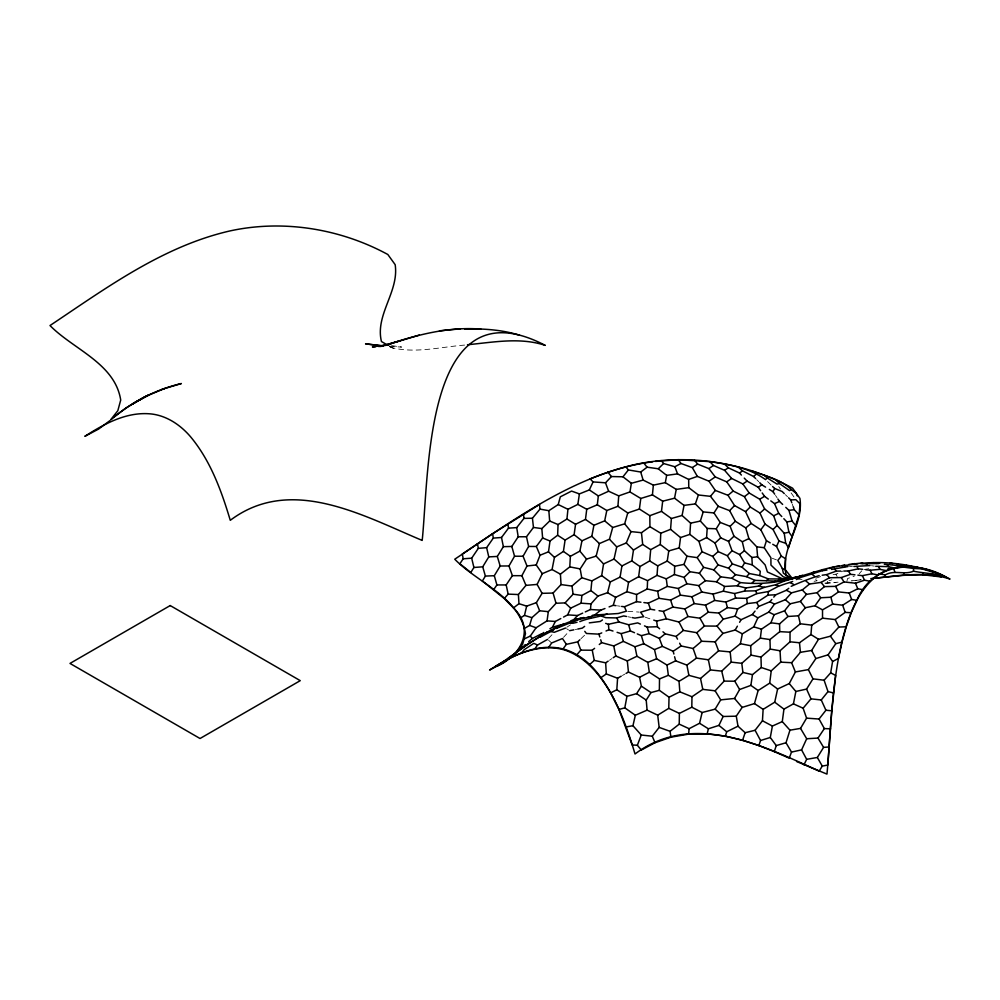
<?xml version="1.0" encoding="UTF-8"?>
<svg xmlns="http://www.w3.org/2000/svg" width="1000" height="1000" viewBox="0 0 1000 1000"><rect width="100%" height="100%" fill="white"/><g stroke="black" fill="none" stroke-linecap="round" stroke-linejoin="round"><path stroke-width="0.75" stroke-dasharray="5 3.75" d="M846.862 581.4L847.562 578.55L854.312 576.15M859.212 573.737L861.787 570.788M563.488 637.388L568.612 631.788M548.55 638.375L553.337 633.312M580.962 638.713L585.325 634.525M609.45 660.263L611.975 658.562M566.788 627.25L570.45 624.862M622.413 675.487L624.825 674.112M833.1 574.55L835.962 574.212L842.85 571.062M828.938 580.8L831.862 579.763M815.888 578.188L821.625 576.25M575.275 629.538L578.088 628.975M814.087 581.312L817.138 580.75L814.45 578.675M864.175 569.525L868.763 568.713M464.6 345.087C439.762 347.025 413.625 354.113 389.263 346.962M860.662 579.825L851.95 580.837M851.213 580.9L861.375 579.725M824.912 583.138L838.088 582.188M825.65 583.263L835.938 582.55M849.475 566.512L852.412 566.487M389.3 346.438L401.637 347.062L391.463 345.6M797.812 579.138L802.025 579.388M627.788 611.312L639.175 612.1M871.462 565.725L874.3 566.1M617.425 605.85L620.225 606.225M627.9 616.75L630.725 617.3M645.163 617.175L652.337 619.637M772.275 558.288L776.45 559.862M389.275 346.05L394.487 349.062M566.575 628.7L568.625 630.013M548.612 640.288L551.663 642.975M785.362 494.65L787.525 496.775M767.575 481.587L771.587 485.525M756.688 479.613L758.75 481.7M791.1 492.875L794.262 497.413M778.75 486.562L780.438 489.025M775.487 495.375L777.1 497.8M835.962 574.212L837.125 576.525M792.275 504.125L793.275 506.9M827.475 581.325L827.85 583.112"/><path stroke-width="1.5" d="M637.263 633.9L641.363 635.662L643.763 643.725L654.5 649.613L656.637 658.775L667 665.062L675.662 660.837L686.9 665.113L696.462 658.1L708.363 659.8L718.587 650.812L730.175 651.912L740.4 643.725L750.7 645.713L760.35 638.138L769.963 639.538L779.75 631.65L790.037 632.212L800.312 623.775L811.737 625.138L822.525 618.175L822.525 609.85L832.675 604.075L842.663 605.2L851.65 599.5L856.95 600.325C871.6 563.725 915.088 559.263 945.95 577.013C935.325 573.413 924.45 573.375 913.5 571.2C904.112 575.262 894.287 569.55 885.25 574.95L878.5 573.55M856.95 600.325L851.25 612.737L846.275 626.763L838.838 627.062L830.425 636.2L818.512 639.288L811.65 650.487L800.413 652.312L791.612 662.725L795.387 671.938L789.262 683.575L777.625 689L774.725 702.175L763.125 709.362L762.45 720.763L755.075 730.275L745.15 732.712L738 726.188L736.275 716.175L742.138 707.412L754.475 703.587L758.138 690.512L769.7 683.125L771.237 670.863L780.7 662.138L780.037 650.775L790.013 641.8L790.037 632.212M913.5 571.2L913.512 568.45L902.475 566.975L887.887 568.763M621.625 606.413L624.425 606.775L636.512 601.663L636.6 594.513L647.237 588.962L657.688 591.275L667.275 586.413L678.3 588.488L686.938 583.763L698.838 585.612L705.425 580.712L716.513 581.788L724.587 586.462L737.1 585.763L745.8 587.962L758.388 586.15L764.438 587.325L775.612 584.788L783.85 581.263L822.513 569.65L833.838 566.825L857.812 563.775M657.7 715.163L659.163 727.4L652.275 736.213L641.25 735.025L632.95 725.7L635.337 715.263L647.1 710.138L657.7 715.163L668.75 708.35L669.038 697.212L659.362 690.312L659.513 678.9L649.338 672.25L647.825 662.362L636.925 656.25L635 646.775L623.35 641.375L621.188 633.638L617.087 632.337M659.163 727.4L670.062 731.312L679.237 724.137L679.388 713.4L691.8 707.2L702.125 712.513L715.15 709.137L720.7 699.862L734.55 698.462L739.625 689.513L750.875 685.387L758.138 690.512M691.8 707.2L691.975 696.75L702.788 689.375L715.113 690.812L720.7 699.862M792.725 578.975L785.312 569.712L785.562 558.7L781.287 556.062L776.538 546.438L772.75 544.288M638.625 576.737L647.575 580.638L657.025 575.375L666.275 578.837L674.425 574.525L674.688 566.263L667.237 561.062L657.725 565.862L649.663 560.925L640 566.538L638.625 576.737L628.587 582.25L626.912 591.7L615.638 597.362L613.225 605.3L609.1 606.9M518.962 603.688L518.4 594.538L525.95 585.375L521.888 575.688L527 566L523.062 556.237L528.612 546.45L526.487 536.75L533.462 527.438L532.438 518.237L540 509.113L539.487 504.462L492.612 533.688L493.312 538.1L486.625 547.675L488.775 556.875L482.725 566.825L485.387 576.087L482.375 581L504.237 598.538L513.45 607.925L518.962 603.688L526.663 606.125L536.362 602.663L542.075 593.337L537.125 584.425L542.288 573.688L552.062 569.513L554.45 557.362L548.5 551.812L550.013 541.025L557.638 535.237L558.05 524.562L566.938 519.025L567.938 509.3L577.85 504.4L586.75 509.275L597.312 504.787L606.8 510.513L617.925 506.3L627.762 512.962L639.4 509.05L649.825 515.675L661.462 511.388L671.388 518.5L682.087 515.475L690.588 523.15L689.85 534.388L699 541.438L702.038 551.725L712.725 556.413L718.075 564.888L728.538 568.2L735.487 574.675L746.587 576.663L755.05 580.388L775.362 581.087L801.725 576.087M583.825 617.5C550.538 625.475 523.975 647.375 496.488 666.375C521.025 655.85 535.4 629.275 513.45 607.925M647.237 588.962L647.575 580.638M802.588 575.237C782.412 582.375 761.35 584.95 740.188 582.55L731.875 578.3L720.713 576.825L713.85 569.888L703.625 567.337L697.163 557.638L686.988 556.2L679.212 547.925L668.763 550.913L660.275 544.462L660.763 533.25L649.938 526.7L649.825 515.675M796.363 579.55L800.062 577.612L822.463 570.675L822.513 569.65M873 578.375L903.625 575.325L903.737 573.225M542.075 593.337L553.088 593.05L561.025 584.575L560.425 574.163L569.788 566.875L570.388 556.3L579.875 551.125L581.95 540.825L591.825 536.287L593.9 525.288L604.675 520.862L606.8 510.513M498.35 665.037L495.838 666.188C515.6 653.988 539.025 643.688 562.663 649.412C584.412 655.75 599.612 674 610.588 692.9L616.812 689.775L617.587 678.25L621.213 676.175M513.675 655.05L503.387 662.725L489.588 670.025C509.237 657.412 531.4 645.25 555.575 647.6A82.912 60.625 79.3 0 1 595.462 670.625C615.375 694.65 626.2 724.475 635.025 753.988C692.2 710.9 762.925 745.387 819.125 771.15L822.288 766.1L827.788 765.05L831.8 710.775L835.625 675.438L830.675 672.837L832.588 661.488L828.075 654.837L835.788 643.675L842.025 642.1L846.275 626.763M699 541.438L706.575 537.587L707.2 528.462L700.362 521.075L690.588 523.15M657.025 575.375L657.725 565.862M679.212 547.925L680.537 537.55L670.575 529.338L671.388 518.5M617.925 506.3L618.737 495.875L629.963 491.938L640.788 498.462L652.425 494.875L662.688 501.188L674.55 498.2L684.038 505.375L695.362 503.9L703.2 511.912L713.988 512.95L720.188 522.413L730.113 526.312L733.988 536.213L742.3 541.763L744.425 550.725L751.875 557.475L752.275 564.888L760.275 571.263L759.837 575.562L768.375 578.913L791.125 579.062M610.588 692.9L618.95 709.488L632.188 744.912L637.35 745.288L641.35 750.013L655.05 742.725L670.938 737.188L688.65 734.112L689.1 728.7L699.562 723.275L702.125 712.513M790.013 641.8L799.488 642.763L810.938 634.538L811.737 625.138M585.275 611.925L590.462 609.525L590.975 603.888L597.95 596.05L607.562 592.7L615.638 597.362M649.663 560.925L650.688 549.675L660.275 544.462M655.45 461.413L678.263 459.688L709.85 461.625L713.388 465.45L724.625 470.337L731.625 478.45L742.862 483.963L749.2 493L759.712 499.225L764.638 508.95L773.662 515.8L777.087 525.413L784.212 533.237L785.725 543.312L788.525 547.725L799.062 514.95L800.088 503.888L795.837 499.675L790.775 499.95L788.612 497.825M652.425 494.875L653.35 485.138L643.112 480.075L631.362 483.288L622.962 476.8L611.45 476.55L605.5 482.8L593.075 481.925L590.125 478.888C610.2 470.913 631.038 464.45 652.525 461.812M524.025 639.062L530.325 636.038L536.1 627.762L547.05 620.862L548.325 611.663L556.038 603.263L565.087 602.888L573.1 594.188L581.888 595.462L590.887 590.575L591.85 580.925L601.688 575.612L603.55 563.925L596.15 556.112L599.375 543.575L609.462 539.225L612.7 527.513L624.663 523.825L627.762 512.962M563.55 617.062L567.663 614.862L570.712 608.15L581.075 603.175L581.888 595.462M597.312 504.787L598.337 495.925L608.638 491.225L618.737 495.875M661.462 511.388L662.688 501.188M903.625 575.325L922.775 574.725L922.975 573.125M760.35 638.138L761.475 629.163L770.9 622.788L774.125 614.725L784.55 610.825L790.1 603.812L800.413 601.413L806.475 594.362L817.087 592.7L824.45 586.625L835.612 586.35L844 581.938L855.425 583.212L864.538 580.188L870.35 581.312M554.45 557.362L563.413 551.438L565.075 540.1L574.113 534.675L575.562 524.275L585.462 519.412L586.75 509.275M639.4 509.05L640.788 498.462M793.425 703.863L803.125 708.225L806.575 718.15L800.537 728.388L789.95 730.188L782.288 721.6L783.938 709.137L793.425 703.863L795.85 691.475L789.262 683.575M577.85 504.4L579.4 493.913L589.325 489.925L593.075 481.925M750.875 685.387L752.487 674.65L761.287 667.513L760.975 657.087L770.263 649.087L780.037 650.775M667.237 561.062L668.763 550.913M653.763 620.125L656.637 621.112L666.338 618.8L678.988 622.038L687.987 616.512L699.938 618.212L708.188 612.212L718.9 613.062L727.45 607.625L737.675 608.9L747.25 603.6L756.8 602.45L767.95 595.125L768.5 591.525L778.525 586.213L792.663 581.475M607.562 592.7L610.325 581.912L620.075 577.125L621.925 565.95L631.825 560.887L633.488 550.062L642.7 544.462L650.688 549.675M629.963 491.938L631.362 483.288M789.95 730.188L786.012 742.75L791.5 752.075L789.225 758.162L774.3 751.625L776.237 745.6L770.288 737.475L772.4 726.05L782.288 721.6M653.35 485.138L665.3 482.638L666.663 475.363L658.25 468.775L647.113 467.188L643.75 463.013M618.95 709.488L624.8 707.837L626.962 696.325L636.6 693.662L641.388 686.175L639.575 677.275L628.45 672.05L626.038 673.425M674.55 498.2L676.25 489.387L665.3 482.638M682.087 515.475L684.038 505.375M740.4 643.725L742.35 633.85L753.775 626.85L757.85 617.863L768.787 612.087L774.463 604.1L785.35 599.712L791.488 592.875L802.3 589.925L809.538 584.025L821.075 582.388L829.513 577.737L841.287 577.562L850.512 574.312L854.95 574.812M842.025 642.1L838.487 658.425L832.588 661.488M603.55 563.925L614.038 559.05L616.725 546.888L626.287 542.962L630.988 531.6L624.663 523.825M520.55 617.888L524.487 615.388L526.663 606.125M688.65 734.112L707.163 733.85L708.388 728.787L718.938 725.387L723.138 716.488L736.275 716.175M540 509.113L548.837 510.7L558.237 504.55L560.325 496.825L571.575 491.075L579.4 493.913M643.9 602.575L648.337 603.125L658.875 598.288L670.6 600.062L680.413 595.125L691.988 596.763L701.762 591.987L713.125 594.075L723.312 591.163L724.587 586.462M932.55 573.225L932.85 572.137L937.6 573.25M524.475 628.375L529.612 625.438L531.9 617.663L539.65 610.775L548.325 611.663M884.613 577.038L885.25 574.95M700.362 521.075L703.2 511.912M790.263 578.55L783.288 576.875L770.962 565.075L770.888 557.762L764.225 547.7L766.438 540.712L760.825 529.788L751.1 523.425L745.55 511.637L734.562 505.562L728.012 495.3L715.312 490.425L708.988 481.213L697.35 476.4L692.312 467.6L680.987 463.488L678.263 459.688M707.163 733.85L725.337 736.112L726.725 731.762L738 726.188M884.312 564.275L896.787 565.438L897.15 564.35L911.025 566.862M695.362 503.9L698.375 494.988L688.75 487.663L676.25 489.387M725.337 736.112L742.588 740.212L745.15 732.712M774.3 751.625L758.85 745.537L760.562 740.512L755.075 730.275M941.425 576.287L941.2 576.938L922.775 574.725M662.975 631.812L665.2 633.837L676.1 636.438L683.35 630.413L696.825 632.7L704.425 626.013L717.013 626.112L723.238 619.163L735.1 616.138L737.675 608.9M674.688 566.263L683.988 564.388L686.988 556.2M637.35 745.288L641.25 735.025M542.288 573.688L536.225 564.95L540.037 555.237L536.362 546.487L542.612 537.95L541.838 528.6L549.663 521L548.837 510.7M723.312 591.163L734.575 593.55L744.55 591.05L745.8 587.962M776.538 546.438L779 541.013L773.088 529.538L765.013 524.05L759.975 513.062L750.25 507.013L744.4 496.662L733.15 491.025L726.712 481.85L715.25 476.925L708.925 468.625L697.625 464.113L694.475 460.1M803.938 764.85L806.663 759.312L801.587 749.887L806.688 738.75L800.537 728.388M774.688 494.162L773.075 491.725L774.6 488.462L772.6 486.5M549.925 628.75L552.413 627.275L555.337 621.475L560.812 618.538M641.363 635.662L649.075 633.638L659.362 638.438L662.375 646.363L673.175 651.287L681.075 645.962L693.112 648.5L701.625 641.25L715.188 641.862L722.975 633.4L735.175 630.025L737.387 626.163M739.587 622.288L741.062 619.712L752.312 614.538L755.05 611.087M504.237 598.538L508.15 594.125L506.175 584.95L512.375 575.675L508.975 565.962L514.55 556.225L511.812 546.475L518.2 536.788L516.712 527.625L523.975 518.387L523.513 514.025M706.575 537.587L715.037 543.05L718.15 551.587L727.35 555.75L732.375 563.9L742.062 567.238L744.587 562.888L739.6 554.55L732.05 550.75L728.562 541.375L720.738 537.837L716.237 528.775L720.188 522.413M493.688 589.612L496.9 584.938L494.312 575.7L500.175 566.013L497.312 556.45L503.363 546.663L501.512 537.487L508.488 528.15L507.912 523.775M806.663 759.312L817.337 757.475L823.587 747.375L829.312 746.938M477.438 543.775L478.338 548.337L471.675 558.188L473.913 567.487L470.788 572.513L459.875 563.737L463.2 558.787L462.312 554.038L492.612 533.688M521.575 648.713L525.2 644.638M795.85 691.475L806.562 689.087L812.975 678.85L808.388 669.613L815.85 658.562L828.075 654.837M713.988 512.95L718.225 506.275L710.462 496.325L698.375 494.988M647.1 710.138L646.213 700.062L650.987 692.575L659.362 690.312M561.025 584.575L571.987 586.087L581.75 577.7L580.163 568.913L586.538 559.113L596.15 556.112M806.688 738.75L818 738.075L824.35 728.587L830.588 728.825M548.525 647.6L551.663 642.975L562.463 638.513L566.388 644.35L577.688 641.85L579.875 639.763M534.675 649.075L537.562 645L547.587 639.388M770.9 622.788L779.562 623.875L787.975 616.475L798.438 615.8L805.312 607.75L814.975 605.763L820.688 597.762L830.925 597.238L838.475 591.9L849.237 593.025L857.788 588.75L863.35 589.8M683.988 564.388L689.938 571.712L699.4 573.212L703.625 567.337M760.825 529.788L765.013 524.05M562.663 649.412L566.388 644.35M539.275 636.512L543.713 632.463M806.575 718.15L819.062 719.025L825.913 710.25L831.8 710.775M110.938 419.425L117.825 410.7L120.712 400.05C114.95 363.338 73.45 349.475 50 325.538C106.325 287.962 162.9 246.225 230.1 230.9C283.2 219.35 340.225 228.637 387.825 254.488L395.163 264.662C399.275 291.6 374.888 314.8 381.45 341.538L387.962 345.3M622.962 476.8L628.387 469.938L640.713 472.038L647.113 467.188M514.825 654.188L522.587 644.388L525.475 633.737C519.6 596.95 478.05 583.2 454.75 559.212C511.087 521.638 567.65 479.9 634.85 464.588C687.95 453.038 744.987 462.325 792.588 488.175L799.912 498.35C804.025 525.288 779.65 548.488 786.213 575.212L791.425 578.225M756.875 608.775L758.7 606.475L769.912 601.8L771.85 599.462M781.287 556.062L777.837 560.388L782.337 568.538L783.363 573.138L790.975 578.663M803.125 708.225L810.975 698.838L821.263 699.975L828 691.6L824.112 680.225L830.675 672.837M508.062 658.55L529 643.225M710.462 496.325L715.312 490.425M697.163 557.638L702.038 551.725M773.775 597.137L775.7 594.812L786.375 590.275L788.787 588.3M521.325 653.125L524.263 649.638L533.787 643.35L537.562 645M713.85 569.888L718.075 564.888M716.513 581.788L720.713 576.825M576.512 655.138L580.825 650.138L592.25 650.225L594.6 648.325M746.587 576.663L749.325 573.525L759.837 575.562M571.05 620.725L573.888 619.587L577.513 615.525L582.688 613.125M728.538 568.2L732.375 563.9M797.212 495.913L796.25 493.263L791.263 489.588L789.513 490.613L779.425 483.512L777.075 484.113L767.15 477.912L765.562 479.625C749.3 467.9 729.488 464.5 709.85 461.625M715.113 690.812L724.125 681.112L734.788 681.213L742.925 672.45L741.775 663.325L751.038 655.113L750.7 645.713M727.35 555.75L732.05 550.75M737.1 585.763L740.188 582.55M773.088 529.538L777.087 525.413M718.225 506.275L729.638 510.637L734.562 505.562M731.875 578.3L735.487 574.675M913.512 568.45L923.612 568.95L928.825 570.237M745.55 511.637L750.25 507.013M730.113 526.312L735.312 521.213L729.638 510.637M658.25 468.775L663.625 463.537L674.887 466.737L680.987 463.488M674.425 574.525L684.075 577.375L689.938 571.712M728.562 541.375L733.988 536.213M659.513 678.9L668.363 675.3L679.025 681.325L688.888 675.362L700.525 678.475L710.45 669.938L721.712 671.125L731.213 662.113L741.775 663.325M715.037 543.05L720.738 537.837M589.362 664.837L594.263 660.4L605.65 662.825L608.175 661.125M712.725 556.413L718.15 551.587M738.213 467.088L742.475 470.875L753.6 476.475L755.8 474.538M759.975 513.062L764.638 508.95M528.713 641.612L532.225 638.587L541.225 633.938M790.487 579.062L783.1 579.062L767.412 571.987L765.15 564.925L757.613 556.775L756.775 546.862L748.9 538.587L745.788 527.938L751.1 523.425M728.012 495.3L733.15 491.025M766.325 580.612L768.375 578.913M508.425 659.025L511.863 656.213M509.1 658.462L512.312 655.825M791.2 586.325C800.05 582.362 809.812 578.475 819.175 575.65M599.275 644.513L601.613 642.613L613.737 645.95L623.35 641.375M752.262 582.638L755.05 580.388M592.212 615.425L595 614.738L600.825 610.125L604.963 608.513M739.6 554.55L744.425 550.725M659.362 638.438L665.2 633.837M111.237 419.6C131.263 402.1 155.488 389.675 181.363 383.537L162.062 389.3M744.4 496.662L749.2 493M584.637 626.375L582.3 628.125L578.088 628.975M110.075 420.513L98.625 429.05L84.838 436.337C104.475 423.725 126.65 411.562 150.812 413.913A82.912 60.625 79.3 0 1 190.712 436.95C210.613 460.962 221.438 490.788 230.275 520.312C290.763 474.837 362.85 515.538 422.2 540.425C429.325 471.6 424.637 282.387 545.25 345.375C520.037 337 493.25 342.312 467.5 344.738M724.412 464.025L728.3 467.788L739.538 473.05L742.475 470.875M113.963 416.887L126.425 407.713L144.8 396.763L164.312 388.612M822.525 618.175L835.188 619.562L845.163 612.375L851.25 612.737M708.925 468.625L713.388 465.45M630.988 531.6L641.462 532.7L649.938 526.7M724.625 470.337L728.3 467.788M528.65 643.637L546.825 632.225M744.262 478.1L747.1 481.125L758.275 487.287L761.838 484.825L765.575 487.125M726.712 481.85L731.625 478.45M708.988 481.213L715.25 476.925M600.763 677.763L606.325 673.95L617.587 678.25M602.463 619.95L600.225 621.475L589.288 622.875M613.237 657.7L615.775 655.987L627.312 660.913L636.925 656.25M742.862 483.963L747.1 481.125M773.587 582.263L775.362 581.087M692.312 467.6L697.625 464.113M557.487 627.087L563.962 623.575M518.7 649.287L522.863 646.65M758.388 586.15L761.762 584.038M759.712 499.225L764.55 496.35L768.3 499.075M538.4 637.3L540.487 637.013L553.587 630.037M556.2 628.5L577.625 619.862L587.825 617.3L598.175 614.812L618.212 613.513L626.362 611.213L624.425 606.775M659.05 610.688L663.325 611.413L672.887 607.075L684.9 608.95L694.175 603.575L705.512 605.15L714.688 600.425L725.913 602.05L735.612 598.075L746.737 598.362L756.838 593.612L768.5 591.525M639.575 677.275L649.338 672.25M669.038 697.212L679.85 691.825L691.975 696.75M546.287 632.587L563.237 624.6M773.662 515.8L778.725 513.337L781.787 516.55M742.3 541.763L748.9 538.587M584.775 631.337L586.413 633.475L598.913 634.15L601.763 632.888M606.038 630.988L608.888 629.738L612.987 631.038M770.8 500.887L774.55 503.612L779.513 501.45L782.65 504.412M607.038 613.975C598.175 617.413 588.625 617.9 579.812 621.625M654.5 649.613L662.375 646.363M647.825 662.362L656.637 658.775M540.037 555.237L548.5 551.812M744.55 591.05L755.688 590.837L764.438 587.325M660.763 533.25L670.575 529.338M565.562 628.05L554.3 632.3L550.975 631.575M822.175 575.225L826.688 574.6L836.25 571.125L840.775 571.075M666.663 475.363L677.537 473.888L688.675 479.425L697.35 476.4M635 646.775L643.763 643.725M811.538 573.35L815.812 571.875L813.213 572.025M680.537 537.55L689.85 534.388M760.562 740.512L770.288 737.475M829.087 568.575L834.912 566.8L833.838 566.825M419.325 335.062L387.425 344.675C417.525 334.663 448.825 326.55 480.838 329.1L464.712 328.9C483.212 328.562 501.838 329.663 519.6 335.238M654.762 609.963L650.487 609.237L640.6 612.188L643.737 616.675L634.95 618.125L632.137 617.575M552.413 627.275L561.125 624.712M776.237 745.6L786.012 742.75M621.188 633.638L630.438 630.962L634.538 632.725M860.438 563.562C880.175 561.3 900.588 563 919.875 568.05M601.625 616.163L605.812 617.675L616.675 617.925L623.675 615.938L626.487 616.475M556.2 627.688L558.8 626.962M400.625 340.688L379.988 346.375L387.587 345M574 620.837L577.625 619.862M577.05 622.275L572.9 623.275L569.462 622.913M831.488 569.438L848.012 566.525M605.688 623.35L608.425 624.288L618.9 621.975L628.612 624.75L637.663 622.888L640.4 624.087M784.212 533.237L788.938 532.212L792.312 536.825M843.787 571.05L848.312 571L858.288 568.812L862.712 569.338M791.5 752.075L801.587 749.887M569.637 630.662L573.862 629.825M857.9 575.15L862.337 575.662L871.95 573.763L877.862 574.925M573.888 619.587L581.025 618.2M626.062 726.95L632.95 725.7M795.387 671.938L808.388 669.613M836.312 566.55L839.112 566.062M841.912 565.575L844.7 565.1M876.188 563.387L880.3 562.688M783.825 518.7L786.875 521.912L792.113 521.087L796.087 525.925M848.812 564.438L862.712 562.913M390.625 344.325L372.388 346.912L375.487 346.712M822.463 570.675L826.975 570.05M794.1 577.6L796.188 577.337M853.875 566.475L870.037 565.55M785.788 507.375L788.925 510.337L794.275 509.688L799.062 514.95M751.875 557.475L757.613 556.775M870.812 578.6C897.038 576.112 924.312 570.575 950 579.062C829.4 516.075 834.075 705.275 826.95 774.1L796.575 761.5M527 566L536.225 564.95M460.475 328.837L439.45 330.812M865.675 569.688L870.1 570.225L879.975 569.338L885.75 570.525M525.95 585.375L537.125 584.425M478.338 548.337L486.625 547.675M473.913 567.487L482.725 566.825M493.312 538.1L501.512 537.487M463.2 558.787L471.675 558.188M378.587 346.5L383.237 346.2M508.488 528.15L516.712 527.625M779 579.3L783.1 579.062M786.775 579.412L788.375 579.325M861.975 563.737L878.838 563.538M488.775 556.875L497.312 556.45M485.387 576.087L494.312 575.7M767.95 595.125L775.7 594.812M644.488 625.875L647.212 627.075L657.4 626.737L659.625 628.775M503.363 546.663L511.812 546.475M523.975 518.387L532.438 518.237M518.2 536.788L526.487 536.75M500.175 566.013L508.975 565.962M514.55 556.225L523.062 556.237M875.725 566.287L888.45 566.663L893.938 567.913M512.375 575.675L521.888 575.688M496.9 584.938L506.175 584.95M528.612 546.45L536.362 546.487M796.637 577.55L800.062 577.612M595 614.738L598.175 614.812M707.2 528.462L716.237 528.775M508.15 594.125L518.4 594.538M780.7 662.138L791.612 662.725M590.462 609.525L600.825 610.125M567.663 614.862L577.513 615.525M581.075 603.175L590.975 603.888M547.05 620.862L555.337 621.475M909.837 566.1L923.612 568.95M756.775 546.862L764.225 547.7M381.838 345.75L365.562 343.862L383.212 346.012M636.512 601.663L640.95 602.212M812.975 678.85L824.112 680.225M613.225 605.3L616.025 605.662M533.462 527.438L541.838 528.6M587.825 617.3L590.712 617.712M890.212 563.075L892.987 563.587M569.788 566.875L580.163 568.913M873.438 562.625L876.1 563.162M751.038 655.113L760.975 657.087M742.925 672.45L752.487 674.65M896.787 565.438L902.375 566.775M828 691.6L833.4 692.925M744.587 562.888L752.275 564.888M626.912 591.7L636.6 594.513M923.288 569.275L932.85 572.137M753.775 626.85L761.475 629.163M524.487 615.388L531.9 617.663M581.75 577.7L591.85 580.925M742.588 740.212L758.85 745.537M854.287 563.55L855.037 563.8M751.263 470.7C764.825 476.012 780.725 479 791.263 489.588M761.287 667.513L771.237 670.863M779 541.013L785.725 543.312M914.1 566.525L914.825 566.788M529.612 625.438L536.1 627.762M782.337 568.538L785.312 569.712M774.6 488.462L782.113 491.475L784.275 493.587M542.612 537.95L550.013 541.025M549.663 521L558.05 524.562M782.913 580.837L783.85 581.263M679.237 724.137L689.1 728.7M790.188 582.75L793.612 584.338M668.75 708.35L679.388 713.4M775.612 584.788L778.525 586.213M558.237 504.55L567.938 509.3M768.787 612.087L774.125 614.725M769.912 601.8L774.463 604.1M786.375 590.275L791.488 592.875M762.45 720.763L772.4 726.05M735.175 630.025L742.35 633.85M814.975 605.763L822.525 609.85M552.062 569.513L560.425 574.163M766.438 540.712L770.225 542.863M752.312 614.538L757.85 617.863M735.1 616.138L741.062 619.712M620.075 577.125L628.587 582.25M566.938 519.025L575.562 524.275M769.325 489.425L773.075 491.725M699.562 723.275L708.388 728.787M810.938 634.538L818.512 639.288M735.312 521.213L745.788 527.938M616.812 689.775L626.962 696.325M557.638 535.237L565.075 540.1M589.325 489.925L598.337 495.925M641.388 686.175L650.987 692.575M636.6 693.662L646.213 700.062M754.475 703.587L763.125 709.362M631.825 560.887L640 566.538M585.462 519.412L593.9 525.288M563.413 551.438L570.388 556.3M624.8 707.837L635.337 715.263M601.688 575.612L610.325 581.912M812.2 574.438L814.663 576.275M769.7 683.125L777.625 689M774.725 702.175L783.938 709.137M590.887 590.575L597.95 596.05M574.113 534.675L581.95 540.825M718.938 725.387L726.725 731.762M604.675 520.862L612.7 527.513M805.95 581.038L809.538 584.025M763.612 474.85L767.15 477.912M785.35 599.712L790.1 603.812M742.062 567.238L749.325 573.525M614.038 559.05L621.925 565.95M715.15 709.137L723.138 716.488M565.087 602.888L570.712 608.15M591.825 536.287L599.375 543.575M775.462 479.65L779.425 483.512M626.287 542.962L633.488 550.062M753.6 476.475L755.662 478.562M759.775 482.738L761.838 484.825M609.462 539.225L616.725 546.888M802.3 589.925L806.475 594.362M739.538 473.05L741.425 475.075M826.688 574.6L829.513 577.737M734.55 698.462L742.138 707.412M906.45 565.062L907.087 565.812M834.5 569.025L836.25 571.125M625.85 466.9L628.387 469.938M579.875 551.125L586.538 559.113M607.888 472.238L611.45 476.55M717.013 626.112L722.975 633.4M699.4 573.212L705.425 580.712M821.075 582.388L824.45 586.625M661.3 460.625L663.625 463.537M800.413 601.413L805.312 607.75M530.325 636.038L532.225 638.587M866.125 563.7L867.2 565.175M830.425 636.2L835.788 643.675M817.087 592.7L820.688 597.762M718.9 613.062L723.238 619.163M887.05 564.65L888.45 566.663M758.275 487.287L760.625 490.688M762.2 492.962L764.55 496.35M848.312 571L850.512 574.312M777.9 499.025L779.513 501.45M856.812 566.45L858.288 568.812M841.287 577.562L844 581.938M784.55 610.825L787.975 616.475M818 738.075L823.587 747.375M844.375 565.375L845.075 566.55M734.788 681.213L739.625 689.513M817.337 757.475L822.288 766.1M699.938 618.212L704.425 626.013M696.825 632.7L701.625 641.25M819.062 719.025L824.35 728.587M616.675 617.925L618.9 621.975M878.562 566.65L879.975 569.338M870.1 570.225L871.95 573.763M676.1 636.438L677.525 639.15M679.65 643.238L681.075 645.962M811.65 650.487L815.85 658.562M678.988 622.038L683.35 630.413M835.612 586.35L838.475 591.9M835.188 619.562L838.838 627.062M862.337 575.662L864.538 580.188M756.8 602.45L758.7 606.475M698.838 585.612L701.762 591.987M821.263 699.975L825.913 710.25M806.562 689.087L810.975 698.838M684.075 577.375L686.938 583.763M774.55 503.612L778.725 513.337M855.425 583.212L857.788 588.75M652.275 736.213L655.05 742.725M755.688 590.837L756.838 593.612M684.9 608.95L687.987 616.512M663.325 611.413L666.338 618.8M536.362 602.663L539.65 610.775M705.512 605.15L708.188 612.212M715.188 641.862L718.587 650.812M577.688 641.85L580.825 650.138M849.237 593.025L851.65 599.5M605.5 482.8L608.638 491.225M674.887 466.737L677.537 473.888M893.575 568.438L894.85 571.938M790.775 499.95L791.775 502.725M793.275 506.9L794.275 509.688M648.337 603.125L650.487 609.237M842.663 605.2L845.163 612.375M693.112 648.5L696.462 658.1M670.6 600.062L672.887 607.075M691.988 596.763L694.175 603.575M678.3 588.488L680.413 595.125M598.913 634.15L599.812 636.962M600.712 639.788L601.613 642.613M788.925 510.337L792.113 521.087M640.713 472.038L643.112 480.075M628.612 624.75L630.438 630.962M553.088 593.05L556.038 603.263M647.212 627.075L649.075 633.638M725.913 602.05L727.45 607.625M673.175 651.287L673.888 654.025M674.6 656.75L675.662 660.837M830.925 597.238L832.675 604.075M713.125 594.075L714.688 600.425M721.712 671.125L724.125 681.112M798.438 615.8L800.312 623.775M734.575 593.55L735.612 598.075M700.525 678.475L702.788 689.375M708.363 659.8L710.45 669.938M613.737 645.95L615.775 655.987M786.875 521.912L788.938 532.212M592.25 650.225L594.263 660.4M686.9 665.113L688.888 675.362M657.688 591.275L658.875 598.288M670.062 731.312L670.938 737.188M571.987 586.087L573.1 594.188M656.637 621.112L657.4 626.737M667 665.062L668.363 675.3M666.275 578.837L667.275 586.413M641.462 532.7L642.7 544.462M730.175 651.912L731.213 662.113M627.312 660.913L628.45 672.05M799.488 642.763L800.413 652.312M746.737 598.362L747.25 603.6M608.425 624.288L608.888 629.738M679.025 681.325L679.85 691.825M605.65 662.825L606.325 673.95M769.963 639.538L770.263 649.087M779.562 623.875L779.75 631.65M688.675 479.425L688.75 487.663M170.212 605.562L69.987 663.425L200.037 738.512L300.262 680.65L170.212 605.562M143.212 397.875L132.338 404.025L149.062 394.837L143.212 397.875"/></g></svg>
